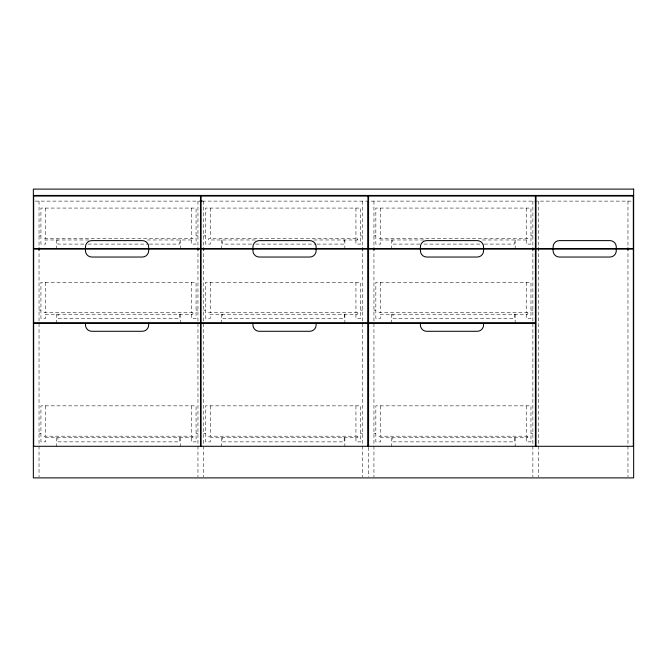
<?xml version="1.0" encoding="UTF-8"?>
<svg xmlns="http://www.w3.org/2000/svg" width="667" height="667" viewBox="0 0 667 667"><rect width="100%" height="100%" fill="white"/><g stroke="black" fill="none" stroke-linecap="round" stroke-linejoin="round"><path stroke-width="0.5" stroke-dasharray="3.33 2.5" d="M35.243 201.117L201.142 201.117M202.184 201.117L631.757 201.117M39.036 235.876L40.929 235.876M196.065 235.876L197.957 235.876M203.643 235.876L205.544 235.876M360.672 235.876L362.565 235.876M373.945 235.876L375.838 235.876M530.965 235.876L532.866 235.876M313.782 239.978L357.512 239.978L357.512 238.402L208.704 238.402L208.704 239.978L255.769 239.978M88.828 239.978L44.089 239.978L44.089 238.402L192.905 238.402L192.905 239.978L146.056 239.978M423.979 239.978L378.998 239.978L378.998 238.402L527.805 238.402L527.772 239.978L479.915 239.978M83.884 244.089L57.887 244.089L57.887 239.978M88.036 244.089L148.341 244.089M149.375 244.089L179.531 244.089L179.531 239.978M251.609 244.089L222.495 244.089L222.495 239.978M255.769 244.089L316.066 244.089M317.108 244.089L344.139 244.089L344.139 239.978M419.826 244.089L392.796 244.089L392.796 239.978M423.979 244.089L483.242 244.089M484.284 244.089L514.432 244.089L514.432 239.978M39.036 310.122L40.929 310.122M196.065 310.122L197.957 310.122M203.643 310.122L205.544 310.122M360.672 310.122L362.565 310.122M373.945 310.122L375.838 310.122M530.965 310.122L532.866 310.122M357.512 312.648L208.704 312.648L208.704 314.224L357.512 314.224L357.512 312.648L357.479 314.224M39.036 433.658L40.929 433.658M196.065 433.658L197.957 433.658M203.643 433.658L205.544 433.658M360.672 433.658L362.565 433.658M373.945 433.658L375.838 433.658M530.965 433.658L532.866 433.658M357.512 436.185L208.704 436.185L208.704 437.76L357.512 437.76L357.512 436.185L357.479 437.76M627.964 201.117L627.964 476.872M538.552 201.117L538.552 476.872M532.866 201.117L532.866 476.872M526.23 208.071L526.23 238.402M526.23 239.978L526.23 244.089L530.965 244.089L530.965 208.071L375.838 208.071L375.838 244.089L380.574 244.089L380.574 239.978M526.23 282.316L526.23 312.648M526.23 314.224L526.23 318.334L530.965 318.334L530.965 282.316L375.838 282.316L375.838 318.334L380.574 318.334L380.574 314.224M526.23 405.853L526.23 436.185M526.23 437.76L526.23 441.871L530.965 441.871L530.965 405.853L375.838 405.853L375.838 441.871L380.574 441.871L380.574 437.76M515.166 239.978L515.166 248.508M515.166 314.224L515.166 322.761M515.166 437.76L515.166 446.29M514.624 314.224L514.624 318.334L392.98 318.334L392.98 314.224M514.457 437.76L514.457 441.871L392.821 441.871L392.821 437.76M391.637 239.978L391.637 248.508M391.637 314.224L391.637 322.761M391.637 437.76L391.637 446.29M380.574 208.071L380.574 238.402M380.574 282.316L380.574 312.648M380.574 405.853L380.574 436.185M373.945 201.117L373.945 476.872M368.251 447.315L368.251 476.872M362.565 201.117L362.565 476.872M357.479 238.402L357.479 239.978M355.936 208.071L355.936 238.402M355.936 239.978L355.936 244.089L360.672 244.089L360.672 208.071L205.544 208.071L205.544 244.089L210.28 244.089L210.28 239.978M355.936 282.316L355.936 312.648M355.936 314.224L355.936 318.334L360.672 318.334L360.672 282.316L205.544 282.316L205.544 318.334L210.28 318.334L210.28 314.224M355.936 405.853L355.936 436.185M355.936 437.76L355.936 441.871L360.672 441.871L360.672 405.853L205.544 405.853L205.544 441.871L210.28 441.871L210.28 437.76M344.872 239.978L344.872 248.508M344.872 314.224L344.872 322.761M344.872 437.76L344.872 446.29M344.33 314.224L344.33 318.334L222.686 318.334L222.686 314.224M344.164 437.76L344.164 441.871L222.52 441.871L222.52 437.76M221.336 239.978L221.336 248.508M221.336 314.224L221.336 322.761M221.336 437.76L221.336 446.29M210.28 208.071L210.28 238.402M210.28 282.316L210.28 312.648M210.28 405.853L210.28 436.185M203.643 201.117L203.643 476.872M197.957 201.117L197.957 476.872M191.321 208.071L191.321 238.402M191.321 239.978L191.321 244.089L196.065 244.089L196.065 208.071L40.929 208.071L40.929 244.089L45.673 244.089L45.673 239.978M191.321 282.316L191.321 312.648M191.321 314.224L191.321 318.334L196.065 318.334L196.065 282.316L40.929 282.316L40.929 318.334L45.673 318.334L45.673 314.224M191.321 405.853L191.321 436.185M191.321 437.76L191.321 441.871L196.065 441.871L196.065 405.853L40.929 405.853L40.929 441.871L45.673 441.871L45.673 437.76M180.265 239.978L180.265 248.508M180.265 314.224L180.265 322.761M180.265 437.76L180.265 446.29M179.723 314.224L179.723 318.334L58.079 318.334L58.079 314.224M179.556 437.76L179.556 441.871L57.912 441.871L57.912 437.76M56.728 239.978L56.728 248.508M56.728 314.224L56.728 322.761M56.728 437.76L56.728 446.29M45.673 208.071L45.673 238.402M45.673 282.316L45.673 312.648M45.673 405.853L45.673 436.185M39.036 201.117L39.036 476.872M192.905 312.648L44.089 312.648L44.089 314.224L192.905 314.224L192.905 312.648M527.805 312.648L378.998 312.648L378.998 314.224L527.805 314.224L527.805 312.648M192.905 436.185L44.089 436.185L44.089 437.76L192.905 437.76L192.905 436.185M527.805 436.185L378.998 436.185L378.998 437.76L527.805 437.76L527.805 436.185"/><path stroke-width="1" d="M33.35 195.431L633.65 195.431M200.1 201.117L202.184 201.117M33.35 446.29L633.65 446.29M633.333 446.29L633.333 249.141L536.026 249.141L536.026 446.29M627.964 247.941L627.964 250.025M616.275 248.508L616.275 246.932A6.32 6.32 0 0 0 609.955 240.612L559.405 240.612A6.32 6.32 0 0 0 553.085 246.932L553.085 248.508M616.275 249.141L616.275 250.725A6.32 6.32 0 0 1 609.955 257.037L559.405 257.037A6.32 6.32 0 0 1 553.085 250.725L553.085 249.141M538.552 247.941L538.552 250.025M535.393 446.29L535.393 323.387L368.568 323.387L368.568 446.29M532.866 247.941L532.866 250.025M483.575 248.508L483.575 246.932A6.32 6.32 0 0 0 477.255 240.612L426.705 240.612A6.32 6.32 0 0 0 420.385 246.932L420.385 248.508M483.575 249.141L483.575 250.725A6.32 6.32 0 0 1 477.255 257.037L426.705 257.037A6.32 6.32 0 0 1 420.385 250.725L420.385 249.141M483.575 323.387L483.575 324.971A6.32 6.32 0 0 1 477.255 331.291L426.705 331.291A6.32 6.32 0 0 1 420.385 324.971L420.385 323.387M373.945 247.941L373.945 250.025M368.251 201.117L368.251 446.29M367.942 446.29L367.942 323.387L201.117 323.387L201.117 446.29M362.565 247.941L362.565 250.025M316.125 248.508L316.125 246.932A6.32 6.32 0 0 0 309.805 240.612L259.255 240.612A6.32 6.32 0 0 0 252.935 246.932L252.935 248.508M316.125 249.141L316.125 250.725A6.32 6.32 0 0 1 309.805 257.037L259.255 257.037A6.32 6.32 0 0 1 252.935 250.725L252.935 249.141M316.125 323.387L316.125 324.971A6.32 6.32 0 0 1 309.805 331.291L259.255 331.291A6.32 6.32 0 0 1 252.935 324.971L252.935 323.387M203.643 247.941L203.643 250.025M200.484 446.29L200.484 323.387L33.667 323.387L33.667 446.29M197.957 247.941L197.957 250.025M148.674 248.508L148.674 246.932A6.32 6.32 0 0 0 142.354 240.612L91.804 240.612A6.32 6.32 0 0 0 85.484 246.932L85.484 248.508M148.674 249.141L148.674 250.725A6.32 6.32 0 0 1 142.354 257.037L91.804 257.037A6.32 6.32 0 0 1 85.484 250.725L85.484 249.141M148.674 323.387L148.674 324.971A6.32 6.32 0 0 1 142.354 331.291L91.804 331.291A6.32 6.32 0 0 1 85.484 324.971L85.484 323.387M39.036 247.941L39.036 250.025M633.65 189.111L33.35 189.111L33.35 477.889L633.65 477.889L633.65 189.111M200.484 196.065L33.667 196.065L33.667 248.508L200.484 248.508L200.484 196.065M367.942 196.065L201.117 196.065L201.117 248.508L367.942 248.508L367.942 196.065M535.393 196.065L368.568 196.065L368.568 248.508L535.393 248.508L535.393 196.065M633.333 196.065L536.026 196.065L536.026 248.508L633.333 248.508L633.333 196.065M200.484 249.141L33.667 249.141L33.667 322.761L200.484 322.761L200.484 249.141M367.942 249.141L201.117 249.141L201.117 322.761L367.942 322.761L367.942 249.141M535.393 249.141L368.568 249.141L368.568 322.761L535.393 322.761L535.393 249.141"/></g></svg>
